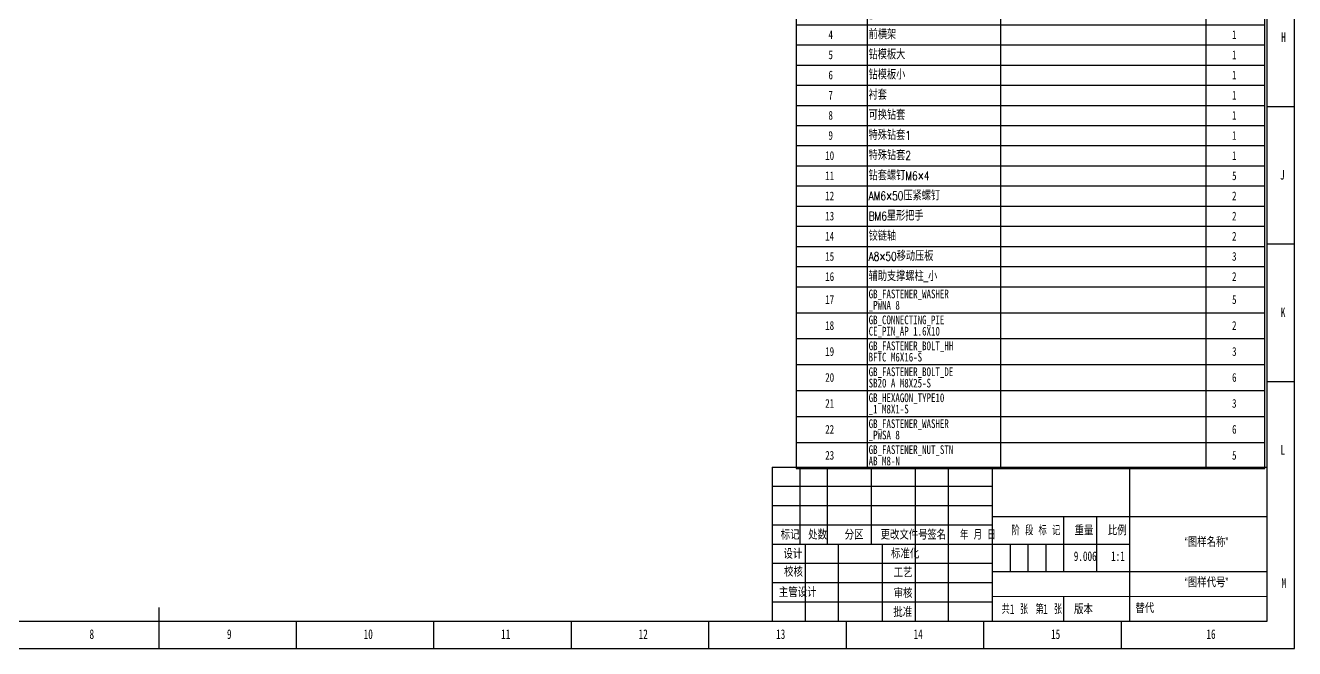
# Model space of a CAD drawing. Header units: millimetres. Extents: x 0 to 841, y 0 to 594.
# Drawn here: x 379.4 to 841, y 0 to 226.6 of the extents above; entities that cross this region are included whole.
import ezdxf

# ---------------------------------------------------------------- set-up
doc = ezdxf.new("R2010")
doc.units = ezdxf.units.MM
for name, color, linetype in [('10', 7, 'Continuous'), ('5', 7, 'Continuous'), ('SLD-0', 7, 'Continuous')]:
    doc.layers.add(name, color=color, linetype=linetype)
doc.styles.add('SLDTEXTSTYLE0', font='TXT', dxfattribs={"width": 0.7, "bigfont": 'bigfont'})
doc.styles.add('SLDTEXTSTYLE1', font='TXT', dxfattribs={"width": 0.62, "bigfont": 'bigfont'})
doc.styles.add('SLDTEXTSTYLE2', font='TXT', dxfattribs={"width": 0.614286, "bigfont": 'bigfont'})
doc.styles.add('SLDTEXTSTYLE3', font='TXT', dxfattribs={"width": 0.6, "bigfont": 'bigfont'})
doc.styles.add('SLDTEXTSTYLE4', font='TXT', dxfattribs={"width": 0.7})
doc.styles.add('SLDTEXTSTYLE5', font='TXT', dxfattribs={"width": 0.75, "bigfont": 'bigfont'})
doc.styles.add('SLDTEXTSTYLE6', font='TXT', dxfattribs={"width": 0.75})

# ---------------------------------------------------------------- blocks, each defined once
blk = doc.blocks.new('SW_TABLEANNOTATION_0')
at = {"layer": '10', "color": 0}
for p, q in [((0, 0), (0, -188.95)), ((170.44, 0), (0, 0)), ((25.88, 0), (25.88, -5.68)), ((74.38, 0), (74.38, -5.68)), ((149.01, 0), (149.01, -5.68)), ((170.44, -188.95), (170.44, 0)), ((0, -5.68), (170.44, -5.68)), ((25.88, -5.68), (25.88, -188.95)), ((74.38, -5.68), (74.38, -188.95)), ((149.01, -5.68), (149.01, -188.95)), ((0, -13.01), (170.44, -13.01)), ((0, -20.34), (170.44, -20.34)), ((0, -27.66), (170.44, -27.66)), ((0, -34.99), (170.44, -34.99)), ((0, -42.32), (170.44, -42.32)), ((0, -49.64), (170.44, -49.64)), ((0, -56.97), (170.44, -56.97)), ((0, -64.3), (170.44, -64.3)), ((0, -71.62), (170.44, -71.62)), ((0, -78.95), (170.44, -78.95)), ((0, -86.28), (170.44, -86.28)), ((0, -93.6), (170.44, -93.6)), ((0, -100.93), (170.44, -100.93)), ((0, -108.26), (170.44, -108.26)), ((0, -115.59), (170.44, -115.59)), ((0, -122.91), (170.44, -122.91)), ((0, -132.35), (170.44, -132.35)), ((0, -141.78), (170.44, -141.78)), ((0, -151.21), (170.44, -151.21)), ((0, -160.65), (170.44, -160.65)), ((0, -170.08), (170.44, -170.08)), ((0, -179.52), (170.44, -179.52)), ((0, -188.95), (170.44, -188.95))]:
    blk.add_line(p, q, dxfattribs=at)
at = {"layer": '10', "color": 0, "attachment_point": 1}
for s, insert, char_height, style in [('项\\M+196DA\\M+18D86', (5.94, -1.02), 3.5, 'SLDTEXTSTYLE5'), ('\\M+197EB\\M+18C8F\\M+18D86', (43.13, -1.02), 3.5, 'SLDTEXTSTYLE5'), ('说\\M+196BE', (107.03, -1.02), 3.5, 'SLDTEXTSTYLE5'), ('\\M+19094\\M+197CA', (155.06, -1.02), 3.5, 'SLDTEXTSTYLE5'), ('1', (11.77, -7.71), 3.17, 'SLDTEXTSTYLE6'), ('钻\\M+18FB0夹\\M+18BEF\\M+18169\\M+190561\\M+1816A', (26.38, -7.71), 3.175, 'SLDTEXTSTYLE5'), ('1', (158.55, -7.71), 3.17, 'SLDTEXTSTYLE6'), ('2', (11.77, -15.03), 3.17, 'SLDTEXTSTYLE6'), ('A\\M+18C5E\\M+18E78\\M+18FB3钉', (26.38, -15.03), 3.175, 'SLDTEXTSTYLE5'), ('3', (158.55, -15.03), 3.17, 'SLDTEXTSTYLE6'), ('3', (11.77, -22.36), 3.17, 'SLDTEXTSTYLE6'), ('B\\M+18C5E\\M+18E78\\M+18FB3钉', (26.38, -22.36), 3.175, 'SLDTEXTSTYLE5'), ('3', (158.55, -22.36), 3.17, 'SLDTEXTSTYLE6'), ('4', (11.77, -29.69), 3.17, 'SLDTEXTSTYLE6'), ('\\M+1914F\\M+189A1\\M+189CB', (26.38, -29.69), 3.175, 'SLDTEXTSTYLE5'), ('1', (158.55, -29.69), 3.17, 'SLDTEXTSTYLE6'), ('钻\\M+196CD\\M+194C2\\M+191E5', (26.38, -37.01), 3.175, 'SLDTEXTSTYLE5'), ('5', (11.77, -37.01), 3.17, 'SLDTEXTSTYLE6'), ('1', (158.55, -37.01), 3.17, 'SLDTEXTSTYLE6'), ('6', (11.77, -44.34), 3.17, 'SLDTEXTSTYLE6'), ('钻\\M+196CD\\M+194C2\\M+18FAC', (26.38, -44.34), 3.175, 'SLDTEXTSTYLE5'), ('1', (158.55, -44.34), 3.17, 'SLDTEXTSTYLE6'), ('7', (11.77, -51.67), 3.17, 'SLDTEXTSTYLE6'), ('衬\\M+19385', (26.38, -51.67), 3.175, 'SLDTEXTSTYLE5'), ('1', (158.55, -51.67), 3.17, 'SLDTEXTSTYLE6'), ('8', (11.77, -59), 3.17, 'SLDTEXTSTYLE6'), ('\\M+189C2换钻\\M+19385', (26.38, -59), 3.175, 'SLDTEXTSTYLE5'), ('1', (158.55, -59), 3.17, 'SLDTEXTSTYLE6'), ('9', (11.77, -66.32), 3.17, 'SLDTEXTSTYLE6'), ('\\M+193C1\\M+18EEA钻\\M+193851', (26.38, -66.32), 3.175, 'SLDTEXTSTYLE5'), ('1', (158.55, -66.32), 3.17, 'SLDTEXTSTYLE6'), ('10', (10.59, -73.65), 3.175, 'SLDTEXTSTYLE6'), ('\\M+193C1\\M+18EEA钻\\M+193852', (26.38, -73.65), 3.175, 'SLDTEXTSTYLE5'), ('1', (158.55, -73.65), 3.17, 'SLDTEXTSTYLE6'), ('11', (10.59, -80.98), 3.175, 'SLDTEXTSTYLE6'), ('钻\\M+19385\\M+19786钉M6\\M+1817E4', (26.38, -80.98), 3.175, 'SLDTEXTSTYLE5'), ('5', (158.55, -80.98), 3.17, 'SLDTEXTSTYLE6'), ('12', (10.59, -88.3), 3.175, 'SLDTEXTSTYLE6'), ('AM6\\M+1817E50压紧\\M+19786钉', (26.38, -88.3), 3.175, 'SLDTEXTSTYLE5'), ('2', (158.55, -88.3), 3.17, 'SLDTEXTSTYLE6'), ('13', (10.59, -95.63), 3.175, 'SLDTEXTSTYLE6'), ('BM6\\M+190AF\\M+18C60\\M+19463\\M+18EE8', (26.38, -95.63), 3.175, 'SLDTEXTSTYLE5'), ('2', (158.55, -95.63), 3.17, 'SLDTEXTSTYLE6'), ('14', (10.59, -102.96), 3.175, 'SLDTEXTSTYLE6'), ('铰链轴', (26.38, -102.96), 3.175, 'SLDTEXTSTYLE5'), ('2', (158.55, -102.96), 3.17, 'SLDTEXTSTYLE6'), ('15', (10.59, -110.28), 3.175, 'SLDTEXTSTYLE6'), ('A8\\M+1817E50\\M+188DA动压\\M+194C2', (26.38, -110.28), 3.175, 'SLDTEXTSTYLE5'), ('3', (158.55, -110.28), 3.17, 'SLDTEXTSTYLE6'), ('16', (10.59, -117.61), 3.175, 'SLDTEXTSTYLE6'), ('辅\\M+18F95\\M+18E78撑\\M+19786\\M+1928C_\\M+18FAC', (26.38, -117.61), 3.175, 'SLDTEXTSTYLE5'), ('2', (158.55, -117.61), 3.17, 'SLDTEXTSTYLE6'), ('GB_FASTENER_WASHER', (26.38, -123.94), 3.175, 'SLDTEXTSTYLE6'), ('17', (10.59, -125.99), 3.175, 'SLDTEXTSTYLE6'), ('_PWNA 8', (26.38, -128.04), 3.175, 'SLDTEXTSTYLE6'), ('5', (158.55, -125.99), 3.17, 'SLDTEXTSTYLE6'), ('GB_CONNECTING_PIE', (26.38, -133.37), 3.175, 'SLDTEXTSTYLE6'), ('18', (10.59, -135.42), 3.175, 'SLDTEXTSTYLE6'), ('CE_PIN_AP 1.6X10', (26.38, -137.48), 3.175, 'SLDTEXTSTYLE6'), ('2', (158.55, -135.42), 3.17, 'SLDTEXTSTYLE6'), ('GB_FASTENER_BOLT_HH', (26.38, -142.81), 3.175, 'SLDTEXTSTYLE6'), ('19', (10.59, -144.86), 3.175, 'SLDTEXTSTYLE6'), ('BFTC M6X16-S', (26.38, -146.91), 3.175, 'SLDTEXTSTYLE6'), ('3', (158.55, -144.86), 3.17, 'SLDTEXTSTYLE6'), ('GB_FASTENER_BOLT_DE', (26.38, -152.24), 3.175, 'SLDTEXTSTYLE6'), ('20', (10.59, -154.29), 3.175, 'SLDTEXTSTYLE6'), ('SB20 A M8X25-S', (26.38, -156.35), 3.175, 'SLDTEXTSTYLE6'), ('6', (158.55, -154.29), 3.17, 'SLDTEXTSTYLE6'), ('21', (10.59, -163.73), 3.175, 'SLDTEXTSTYLE6'), ('GB_HEXAGON_TYPE10', (26.38, -161.67), 3.175, 'SLDTEXTSTYLE6'), ('_1 M8X1-S', (26.38, -165.78), 3.175, 'SLDTEXTSTYLE6'), ('3', (158.55, -163.73), 3.17, 'SLDTEXTSTYLE6'), ('22', (10.59, -173.16), 3.175, 'SLDTEXTSTYLE6'), ('GB_FASTENER_WASHER', (26.38, -171.11), 3.175, 'SLDTEXTSTYLE6'), ('_PWSA 8', (26.38, -175.21), 3.175, 'SLDTEXTSTYLE6'), ('6', (158.55, -173.16), 3.17, 'SLDTEXTSTYLE6'), ('23', (10.59, -182.6), 3.175, 'SLDTEXTSTYLE6'), ('GB_FASTENER_NUT_STN', (26.38, -180.54), 3.175, 'SLDTEXTSTYLE6'), ('5', (158.55, -182.6), 3.17, 'SLDTEXTSTYLE6'), ('AB M8-N', (26.38, -184.65), 3.175, 'SLDTEXTSTYLE6')]:
    blk.add_mtext(s, dxfattribs=dict(at, insert=insert, char_height=char_height, style=style))

msp = doc.modelspace()

# ---------------------------------------------------------------- linework, layer by layer
at = {"layer": '5', "color": 7}
for p, q in [((841, 0), (841, 594)), ((651, 59), (731, 59)), ((651, 52), (731, 52)), ((737.5, 38), (737.5, 28)), ((744, 38), (744, 28)), ((750.5, 38), (750.5, 28)), ((0, 0), (841, 0))]:
    msp.add_line(p, q, dxfattribs=at)
at = {"layer": '5', "color": 7, "lineweight": 25}
for p, q in [((831, 10), (831, 584)), ((651, 66), (831, 66)), ((651, 66), (651, 10)), ((661, 66), (661, 38)), ((671, 66), (671, 38)), ((687, 66), (687, 38)), ((703, 66), (703, 10)), ((715, 66), (715, 10)), ((731, 66), (731, 10)), ((781, 66), (781, 38)), ((731, 48), (831, 48)), ((757, 48), (757, 28)), ((769, 48), (769, 28)), ((651, 45), (731, 45)), ((651, 38), (781, 38)), ((663, 38), (663, 10)), ((675, 38), (675, 10)), ((691, 38), (691, 10)), ((781, 38), (781, 10)), ((651, 31), (731, 31)), ((731, 28), (831, 28)), ((651, 24), (731, 24)), ((731, 19), (831, 19.03)), ((651, 17), (731, 17)), ((0, 10), (831, 10))]:
    msp.add_line(p, q, dxfattribs=at)
at = {"layer": '5'}
for p, q in [((841, 197), (831, 197)), ((841, 147), (831, 147)), ((841, 97), (831, 97)), ((478, 0), (478, 10)), ((528, 0), (528, 10)), ((578, 0), (578, 10)), ((628, 0), (628, 10)), ((678, 0), (678, 10)), ((728, 0), (728, 10)), ((778, 0), (778, 10))]:
    msp.add_line(p, q, dxfattribs=at)
at = {"layer": '5', "lineweight": 25}
for p, q in [((757, 19.01), (757, 10)), ((428, 0), (428, 15))]:
    msp.add_line(p, q, dxfattribs=at)

# ---------------------------------------------------------------- block references
at = {"layer": '10'}
msp.add_blockref('SW_TABLEANNOTATION_0', (659.7, 254.46), dxfattribs=at)

# ---------------------------------------------------------------- texts
at = {"layer": '10', "char_height": 3.5}
for s, insert, attachment_point, style in [('H', (836.93, 224), 2, 'SLDTEXTSTYLE4'), ('J', (836.52, 174), 2, 'SLDTEXTSTYLE4'), ('K', (836.82, 124), 2, 'SLDTEXTSTYLE4'), ('L', (836.68, 74), 2, 'SLDTEXTSTYLE4'), ('\\M+18167图样\\M+196BC\\M+18FCC\\M+18168', (808.99, 40.49), 2, 'SLDTEXTSTYLE0'), ('9.006', (764.85, 35.35), 2, 'SLDTEXTSTYLE4'), ('1:1', (776.75, 35.35), 2, 'SLDTEXTSTYLE4'), ('\\M+18D5A\\M+18A6A', (658.73, 29.67), 2, 'SLDTEXTSTYLE0'), ('\\M+18167图样\\M+191E3\\M+18D86\\M+18168', (808.99, 25.83), 2, 'SLDTEXTSTYLE0'), ('M', (837.1, 25.5), 2, 'SLDTEXTSTYLE4'), ('\\M+18EE5\\M+18AC7设计', (660.26, 22.22), 2, 'SLDTEXTSTYLE0'), ('1', (737.45, 16.09), 1, 'SLDTEXTSTYLE4'), ('1', (749.57, 16.09), 1, 'SLDTEXTSTYLE4'), ('8', (403.55, 7), 2, 'SLDTEXTSTYLE4'), ('9', (453.55, 7), 2, 'SLDTEXTSTYLE4'), ('10', (504.09, 7), 2, 'SLDTEXTSTYLE4'), ('11', (554.09, 7), 2, 'SLDTEXTSTYLE4'), ('12', (604.09, 7), 2, 'SLDTEXTSTYLE4'), ('13', (654.09, 7), 2, 'SLDTEXTSTYLE4'), ('14', (704.09, 7), 2, 'SLDTEXTSTYLE4'), ('15', (754.09, 7), 2, 'SLDTEXTSTYLE4'), ('16', (810.59, 7), 2, 'SLDTEXTSTYLE4')]:
    msp.add_mtext(s, dxfattribs=dict(at, insert=insert, attachment_point=attachment_point, style=style))
at = {"layer": '10', "color": 7, "char_height": 3.5, "attachment_point": 2}
for s, insert, style in [('标记', (657.52, 43.15), 'SLDTEXTSTYLE0'), ('处\\M+19094', (667.5, 43.15), 'SLDTEXTSTYLE0'), ('\\M+195AA\\M+18BE6', (680.8, 43.15), 'SLDTEXTSTYLE0'), ('\\M+18D58\\M+189FC\\M+195B6\\M+18C8F\\M+18D86', (698.99, 43.15), 'SLDTEXTSTYLE0'), ('签\\M+196BC', (710.85, 43.15), 'SLDTEXTSTYLE0'), ('\\M+1944E \\M+18C8E \\M+193FA', (725.8, 43.15), 'SLDTEXTSTYLE1'), ('阶 \\M+19269 标 记', (746.91, 44.73), 'SLDTEXTSTYLE2'), ('\\M+18F64\\M+197CA', (764.38, 44.73), 'SLDTEXTSTYLE0'), ('\\M+194E4\\M+197E1', (776.5, 44.73), 'SLDTEXTSTYLE0'), ('设计', (658.53, 36.17), 'SLDTEXTSTYLE0'), ('标\\M+18F79\\M+189BB', (699.35, 36.28), 'SLDTEXTSTYLE0'), ('\\M+18D48艺', (698.57, 29.37), 'SLDTEXTSTYLE0'), ('审\\M+18A6A', (698.57, 21.92), 'SLDTEXTSTYLE0'), ('\\M+194E1\\M+18F79', (698.49, 15.01), 'SLDTEXTSTYLE0'), ('\\M+18BA4  张', (739.27, 16.09), 'SLDTEXTSTYLE3'), ('\\M+191E6  张', (751.61, 16.09), 'SLDTEXTSTYLE3'), ('\\M+194C5\\M+1967B', (764.21, 16.09), 'SLDTEXTSTYLE0')]:
    msp.add_mtext(s, dxfattribs=dict(at, insert=insert, style=style))
at = {"layer": 'SLD-0', "insert": (783.07, 16.45), "char_height": 3.5, "attachment_point": 1, "style": 'SLDTEXTSTYLE0'}
msp.add_mtext('\\M+191D6\\M+191E3', dxfattribs=at)

doc.saveas('drawing.dxf')
